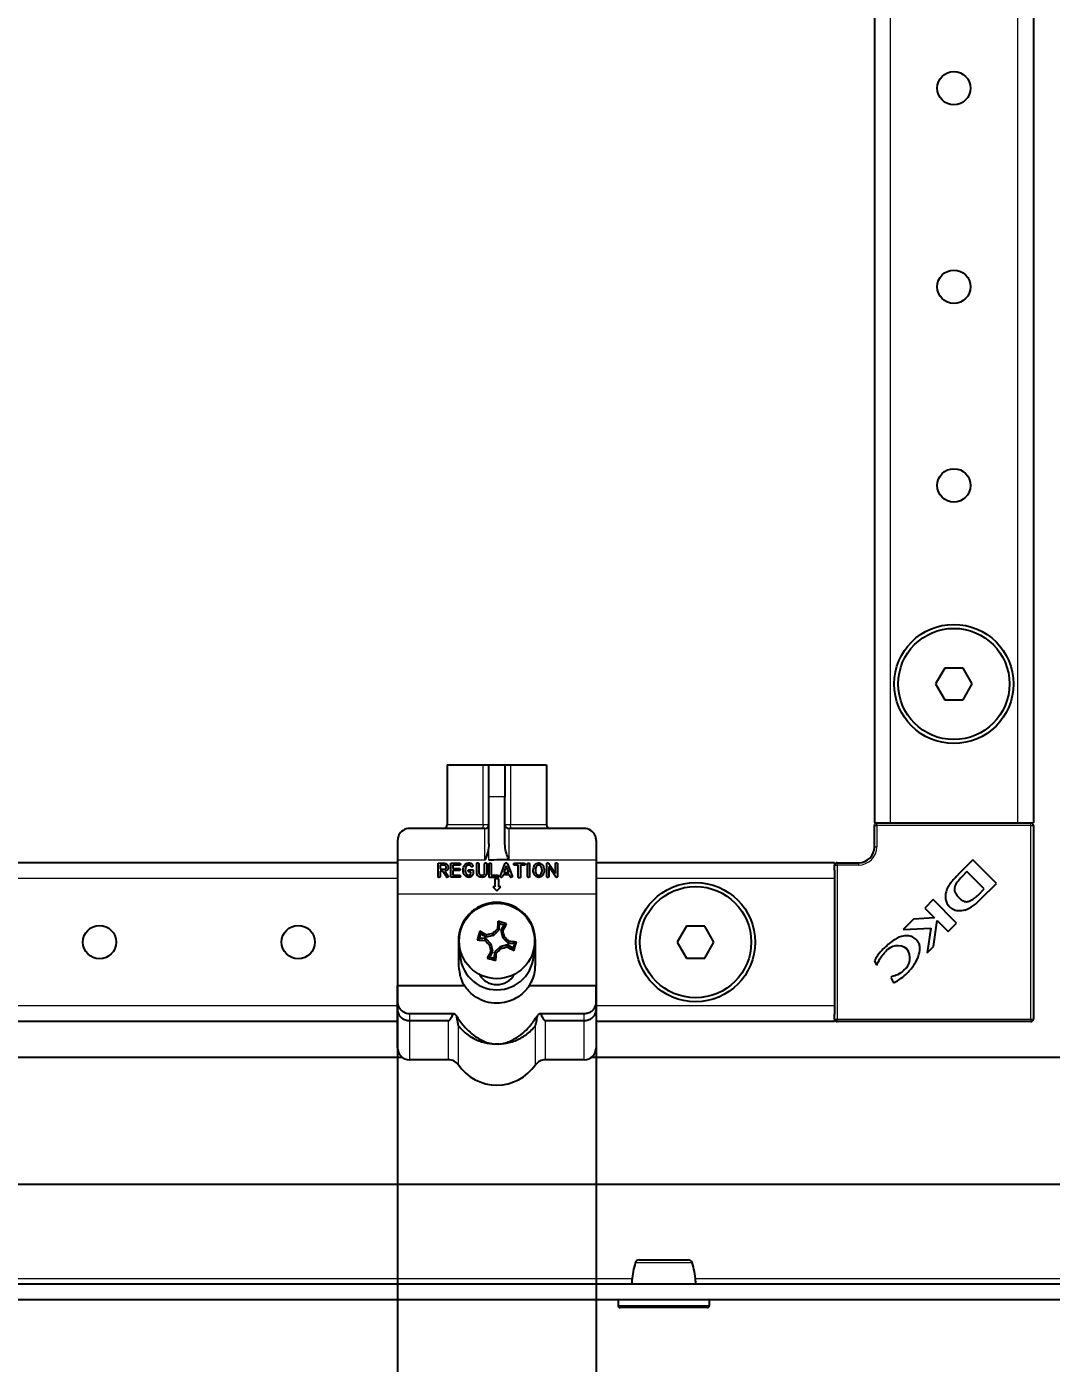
# Model space of a CAD drawing. Header units: millimetres. Extents: x -1434 to 3240, y -1538 to 1219.
# Drawn here: x -556.6 to -427.7, y -1006.7 to -838.5 of the extents above; entities that cross this region are included whole.
import ezdxf

# ---------------------------------------------------------------- set-up
doc = ezdxf.new("R2010")
doc.units = ezdxf.units.MM
doc.layers.add('FORMAT', color=7, linetype='Continuous')
doc.styles.add('SLDTEXTSTYLE0', font='TXT', dxfattribs={"width": 0.75})
doc.dimstyles.new('SLDDIMSTYLE0', dxfattribs={"dimtxt": 20, "dimasz": 10, "dimexe": 0, "dimexo": 0.0625, "dimgap": 5, "dimtad": 2, "dimdec": 1, "dimrnd": 1e-09, "dimzin": 12, "dimdsep": 46, "dimtxsty": 'SLDTEXTSTYLE0', "dimsah": 1, "dimcen": 0.09, "dimadec": 0, "dimazin": 3, "dimtfac": 1, "dimtofl": 0, "dimtmove": 0, "dimatfit": 3, "dimfxl": 0, "dimfrac": 2, "dimtolj": 1, "dimtzin": 12, "dimarcsym": 0})

# ---------------------------------------------------------------- blocks, each defined once
blk = doc.blocks.new('_D_8')
at = {"layer": 'FORMAT'}
for p, q in [((-484.94, -959.18), (-484.94, -1329.21)), ((-374.44, -998.73), (-374.44, -1329.21)), ((-374.44, -1328.21), (-484.94, -1328.21))]:
    blk.add_line(p, q, dxfattribs=at)
for points in [[(-484.94, -1328.21), (-474.94, -1329.75), (-474.94, -1326.67)], [(-374.44, -1328.21), (-384.44, -1326.67), (-384.44, -1329.75)]]:
    blk.add_solid(points, dxfattribs=at)
at = {"layer": 'FORMAT', "insert": (-462.94, -1302.43), "char_height": 20, "attachment_point": 1, "style": 'SLDTEXTSTYLE0'}
blk.add_mtext('110,5', dxfattribs=at)
blk = doc.blocks.new('_D_9')
at = {"layer": 'FORMAT'}
for p, q in [((-509.94, -959.18), (-509.94, -1329.21)), ((-484.94, -959.18), (-484.94, -1329.21)), ((-509.94, -1328.21), (-552.84, -1328.21)), ((-509.94, -1328.21), (-484.94, -1328.21))]:
    blk.add_line(p, q, dxfattribs=at)
for points in [[(-509.94, -1328.21), (-499.94, -1329.75), (-499.94, -1326.67)], [(-484.94, -1328.21), (-494.94, -1326.67), (-494.94, -1329.75)]]:
    blk.add_solid(points, dxfattribs=at)
at = {"layer": 'FORMAT', "insert": (-552.84, -1302.43), "char_height": 20, "attachment_point": 1, "style": 'SLDTEXTSTYLE0'}
blk.add_mtext('25', dxfattribs=at)

msp = doc.modelspace()

# ---------------------------------------------------------------- linework, layer by layer
at = {"color": 7, "linetype": 'Continuous', "lineweight": 25}
for p, q in [((-449.94, 496.28), (-449.94, -938.72)), ((-429.94, 496.28), (-429.94, -938.72)), ((-441.09, -919.22), (-442.25, -921.22)), ((-438.78, -919.22), (-441.09, -919.22)), ((-437.63, -921.22), (-438.78, -919.22)), ((-442.25, -921.22), (-441.09, -923.22)), ((-438.78, -923.22), (-437.63, -921.22)), ((-441.09, -923.22), (-438.78, -923.22)), ((-503.69, -931.42), (-503.69, -938.92)), ((-503.69, -931.42), (-499.17, -931.42)), ((-499.17, -931.42), (-498.44, -931.42)), ((-498.44, -931.42), (-496.44, -931.42)), ((-498.44, -935.42), (-498.44, -931.42)), ((-496.44, -931.42), (-496.44, -935.42)), ((-496.44, -931.42), (-495.72, -931.42)), ((-495.72, -931.42), (-491.19, -931.42)), ((-491.19, -931.42), (-491.19, -938.92)), ((-498.44, -941.36), (-498.44, -935.42)), ((-496.44, -941.35), (-496.44, -935.42)), ((-449.94, -938.72), (-449.64, -938.72)), ((-449.64, -938.72), (-448.99, -938.72)), ((-448.99, -938.72), (-447.94, -938.72)), ((-447.94, -938.72), (-431.94, -938.72)), ((-431.94, -938.72), (-430.89, -938.72)), ((-430.89, -938.72), (-430.24, -938.72)), ((-430.24, -938.72), (-429.94, -938.72)), ((-498.94, -939.42), (-508.44, -939.42)), ((-486.44, -939.42), (-495.94, -939.42)), ((-449.94, -941.72), (-449.94, -939.02)), ((-429.94, -939.02), (-429.94, -963.42)), ((-509.94, -940.92), (-509.94, -943.42)), ((-484.94, -940.92), (-484.94, -943.42)), ((-509.94, -943.72), (-989.94, -943.72)), ((-509.94, -943.42), (-509.94, -947.67)), ((-504.85, -945.43), (-504.85, -943.77)), ((-504.85, -943.77), (-504.09, -943.77)), ((-503.24, -945.54), (-503.24, -943.77)), ((-503.24, -943.77), (-502.18, -943.77)), ((-497, -945.39), (-496.43, -943.86)), ((-495.17, -943.77), (-494.05, -943.77)), ((-490.89, -943.83), (-490.08, -945.06)), ((-484.94, -943.42), (-484.94, -947.67)), ((-454.94, -943.72), (-484.94, -943.72)), ((-454.94, -943.72), (-454.94, -944.02)), ((-454.64, -943.72), (-451.94, -943.72)), ((-437.55, -943.36), (-439.44, -945.25)), ((-434.59, -946.32), (-437.55, -943.36)), ((-504.09, -944.03), (-504.59, -944.03)), ((-504.59, -944.03), (-504.59, -944.54)), ((-504.59, -944.54), (-504, -944.54)), ((-504.3, -944.8), (-504.59, -944.8)), ((-504.59, -944.8), (-504.59, -945.43)), ((-503.8, -945.51), (-504.3, -944.8)), ((-503.99, -944.8), (-503.59, -945.37)), ((-502.18, -945.54), (-503.24, -945.54)), ((-502.18, -944.03), (-502.98, -944.03)), ((-502.98, -944.03), (-502.98, -944.44)), ((-502.98, -944.44), (-502.23, -944.44)), ((-502.23, -944.7), (-502.98, -944.7)), ((-502.98, -944.7), (-502.98, -945.28)), ((-502.98, -945.28), (-502.18, -945.28)), ((-500.91, -944.61), (-500.41, -944.61)), ((-500.71, -944.87), (-500.91, -944.87)), ((-500.41, -944.61), (-500.41, -944.91)), ((-499.98, -944.96), (-499.98, -943.88)), ((-499.72, -943.88), (-499.72, -944.96)), ((-498.98, -944.94), (-498.98, -943.88)), ((-498.71, -943.88), (-498.71, -944.94)), ((-498.42, -945.57), (-498.42, -943.9)), ((-498.16, -943.9), (-498.16, -945.3)), ((-498.16, -945.3), (-497.36, -945.3)), ((-496.66, -945.23), (-496.76, -945.48)), ((-495.85, -945.23), (-496.66, -945.23)), ((-496.27, -944.1), (-496.57, -944.97)), ((-496.57, -944.97), (-495.94, -944.97)), ((-495.94, -944.97), (-496.27, -944.1)), ((-496.11, -943.88), (-495.51, -945.39)), ((-495.76, -945.47), (-495.85, -945.23)), ((-494.76, -944.03), (-495.17, -944.03)), ((-494.76, -945.5), (-494.76, -944.03)), ((-494.05, -944.03), (-494.45, -944.03)), ((-494.45, -944.03), (-494.45, -945.5)), ((-493.58, -945.43), (-493.58, -943.9)), ((-493.32, -943.9), (-493.32, -945.43)), ((-491.16, -945.43), (-491.16, -943.87)), ((-490.06, -945.46), (-490.9, -944.19)), ((-490.9, -944.19), (-490.9, -945.43)), ((-490.08, -945.06), (-490.08, -943.88)), ((-489.82, -943.88), (-489.82, -945.43)), ((-454.94, -944.66), (-454.94, -944.02)), ((-454.94, -944.66), (-454.94, -945.72)), ((-439.44, -945.25), (-439.45, -945.27)), ((-438.29, -944.84), (-438.95, -945.52)), ((-436.11, -947.03), (-438.29, -944.84)), ((-497.36, -945.57), (-498.42, -945.57)), ((-497.94, -946.77), (-497.44, -947.27)), ((-497.69, -946.77), (-497.94, -946.77)), ((-497.19, -945.77), (-497.69, -945.77)), ((-497.69, -945.77), (-497.69, -946.77)), ((-497.44, -947.27), (-496.94, -946.77)), ((-497.19, -946.77), (-497.19, -945.77)), ((-496.94, -946.77), (-497.19, -946.77)), ((-454.94, -945.72), (-454.94, -961.72)), ((-436.83, -947.77), (-436.11, -947.03)), ((-436.58, -948.31), (-434.59, -946.32)), ((-509.94, -947.67), (-509.94, -959.17)), ((-484.94, -947.67), (-484.94, -959.17)), ((-442.55, -948.37), (-443.61, -949.43)), ((-439.59, -951.33), (-442.55, -948.37)), ((-443.61, -949.43), (-442.36, -950.67)), ((-497.84, -952.83), (-497.14, -952.16)), ((-497.14, -952.16), (-497.37, -952.06)), ((-497.11, -951.36), (-497.3, -951.1)), ((-497.14, -952.16), (-497.11, -951.36)), ((-497.11, -951.36), (-496.53, -951.53)), ((-496.53, -951.53), (-496.93, -952.22)), ((-496.93, -952.22), (-496.7, -953.16)), ((-496.93, -952.22), (-496.69, -952.26)), ((-496.53, -951.53), (-496.23, -951.41)), ((-473.59, -951.72), (-474.75, -953.72)), ((-471.28, -951.72), (-473.59, -951.72)), ((-470.13, -953.72), (-471.28, -951.72)), ((-445.02, -950.84), (-446.31, -952.13)), ((-446.31, -952.13), (-442.84, -951.95)), ((-442.36, -950.67), (-445.02, -950.84)), ((-442.84, -951.95), (-443.31, -955.05)), ((-442.51, -954.25), (-442.03, -950.98)), ((-442.03, -950.98), (-440.64, -952.37)), ((-440.64, -952.37), (-439.59, -951.33)), ((-502.29, -953.57), (-502.29, -956.57)), ((-499.64, -953.24), (-499.91, -953.43)), ((-499.64, -953.24), (-499.47, -952.66)), ((-498.85, -953.27), (-499.64, -953.24)), ((-499.47, -952.66), (-499.59, -952.36)), ((-499.47, -952.66), (-498.79, -953.06)), ((-498.85, -953.27), (-498.95, -953.49)), ((-498.18, -953.97), (-498.85, -953.27)), ((-498.79, -953.06), (-498.75, -952.82)), ((-498.79, -953.06), (-497.84, -952.83)), ((-497.84, -952.83), (-497.96, -952.62)), ((-496.7, -953.16), (-496.49, -953.05)), ((-496.7, -953.16), (-496.03, -953.86)), ((-496.03, -953.86), (-495.93, -953.64)), ((-496.03, -953.86), (-495.23, -953.9)), ((-495.23, -953.9), (-495.4, -954.48)), ((-495.23, -953.9), (-494.97, -953.7)), ((-492.59, -956.57), (-492.59, -953.57)), ((-474.75, -953.72), (-473.59, -955.72)), ((-471.28, -955.72), (-470.13, -953.72)), ((-502.09, -955.07), (-502.29, -955.07)), ((-498.35, -955.6), (-498.65, -955.72)), ((-498.18, -953.97), (-498.39, -954.09)), ((-498.35, -955.6), (-497.95, -954.91)), ((-497.77, -955.77), (-498.35, -955.6)), ((-497.95, -954.91), (-498.19, -954.88)), ((-497.95, -954.91), (-498.18, -953.97)), ((-497.74, -954.97), (-497.77, -955.77)), ((-497.04, -954.3), (-497.74, -954.97)), ((-497.74, -954.97), (-497.51, -955.07)), ((-496.09, -954.07), (-497.04, -954.3)), ((-497.04, -954.3), (-496.92, -954.52)), ((-496.09, -954.07), (-496.13, -954.32)), ((-495.4, -954.48), (-496.09, -954.07)), ((-495.4, -954.48), (-495.28, -954.78)), ((-492.59, -955.07), (-492.79, -955.07)), ((-443.31, -955.05), (-442.51, -954.25)), ((-497.77, -955.77), (-497.58, -956.04)), ((-473.59, -955.72), (-471.28, -955.72)), ((-449.94, -956.09), (-449.69, -956.6)), ((-449.69, -956.6), (-449.58, -956.49)), ((-447.74, -958.04), (-447.88, -958.17)), ((-447.88, -958.17), (-447.54, -958.86)), ((-509.94, -961.31), (-509.94, -959.17)), ((-509.94, -959.17), (-501.53, -959.17)), ((-493.35, -959.17), (-484.94, -959.17)), ((-484.94, -961.31), (-484.94, -959.17)), ((-509.94, -962.22), (-509.94, -961.31)), ((-509.94, -967.02), (-509.94, -962.22)), ((-484.94, -961.31), (-484.94, -962.22)), ((-484.94, -962.22), (-484.94, -967.02)), ((-454.94, -961.72), (-454.94, -962.77)), ((-509.94, -963.72), (-989.94, -963.72)), ((-508.44, -962.7), (-502.92, -962.7)), ((-508.44, -963.6), (-503.53, -963.6)), ((-491.96, -962.7), (-486.44, -962.7)), ((-491.35, -963.6), (-486.44, -963.6)), ((-454.94, -963.72), (-484.94, -963.72)), ((-454.94, -963.42), (-454.94, -962.77)), ((-454.94, -963.42), (-454.94, -963.72)), ((-430.24, -963.72), (-454.64, -963.72)), ((-1015.44, -968.22), (-509.34, -968.22)), ((-503.53, -968.52), (-508.44, -968.52)), ((-486.44, -968.52), (-491.35, -968.52)), ((-485.54, -968.22), (-390.56, -968.22)), ((-382.44, -984.22), (-1015.44, -984.22)), ((-1067.14, -996.72), (-376.74, -996.72)), ((-1067.14, -998.72), (-376.74, -998.72)), ((-482.19, -998.72), (-482.19, -999.47)), ((-470.69, -999.47), (-470.69, -998.72)), ((-470.94, -999.72), (-481.94, -999.72))]:
    msp.add_line(p, q, dxfattribs=at)
at = {"color": 8, "linetype": 'Continuous', "lineweight": 18}
for p, q in [((-447.94, 496.28), (-447.94, -938.72)), ((-431.94, 496.28), (-431.94, -938.72)), ((-499.17, -938.92), (-499.17, -931.42)), ((-495.72, -931.42), (-495.72, -938.92)), ((-496.44, -935.42), (-498.44, -935.42)), ((-449.64, -939.02), (-449.64, -938.72)), ((-430.24, -939.02), (-430.24, -938.72)), ((-503.69, -938.92), (-499.17, -938.92)), ((-499.17, -938.92), (-498.44, -938.92)), ((-498.94, -943.42), (-498.94, -939.42)), ((-496.44, -938.92), (-495.72, -938.92)), ((-495.94, -939.42), (-495.94, -943.35)), ((-495.72, -938.92), (-491.19, -938.92)), ((-449.94, -939.02), (-449.64, -939.02)), ((-449.64, -939.02), (-449.64, -941.72)), ((-430.24, -939.02), (-449.64, -939.02)), ((-430.24, -963.42), (-430.24, -939.02)), ((-430.24, -939.02), (-429.94, -939.02)), ((-498.44, -943.42), (-498.44, -941.36)), ((-449.94, -941.72), (-449.64, -941.72)), ((-498.94, -943.42), (-509.94, -943.42)), ((-484.94, -943.42), (-498.44, -943.42)), ((-454.64, -944.02), (-454.64, -943.72)), ((-451.94, -943.72), (-451.94, -944.02)), ((-454.94, -944.02), (-454.64, -944.02)), ((-451.94, -944.02), (-454.64, -944.02)), ((-454.64, -944.02), (-454.64, -963.42)), ((-509.94, -945.72), (-989.94, -945.72)), ((-454.94, -945.72), (-484.94, -945.72)), ((-484.94, -947.67), (-509.94, -947.67)), ((-509.94, -961.72), (-989.94, -961.72)), ((-454.94, -961.72), (-484.94, -961.72)), ((-508.44, -962.7), (-508.44, -963.6)), ((-508.44, -963.6), (-508.44, -968.52)), ((-503.53, -968.52), (-503.53, -963.6)), ((-491.35, -963.6), (-491.35, -968.52)), ((-486.44, -963.6), (-486.44, -962.7)), ((-486.44, -968.52), (-486.44, -963.6)), ((-454.94, -963.42), (-454.64, -963.42)), ((-454.64, -963.42), (-430.24, -963.42)), ((-454.64, -963.72), (-454.64, -963.42)), ((-430.24, -963.42), (-430.24, -963.72)), ((-430.24, -963.42), (-429.94, -963.42)), ((-502.3, -964.2), (-502.3, -969.17)), ((-492.59, -969.17), (-492.59, -964.2)), ((-480.41, -996.12), (-963.47, -996.12)), ((-377.04, -996.12), (-472.47, -996.12)), ((-482.19, -999.47), (-470.69, -999.47))]:
    msp.add_line(p, q, dxfattribs=at)
at = {"color": 8, "linetype": 'Continuous', "lineweight": 18, "flags": 128}
for points in [[(-499.17, -938.92), (-499.17, -939.01), (-499.18, -939.11), (-499.19, -939.2), (-499.21, -939.27), (-499.23, -939.33), (-499.25, -939.38), (-499.28, -939.41), (-499.3, -939.42)], [(-495.58, -939.42), (-495.61, -939.41), (-495.63, -939.38), (-495.66, -939.33), (-495.68, -939.27), (-495.69, -939.2), (-495.71, -939.11), (-495.71, -939.01), (-495.72, -938.92)]]:
    msp.add_lwpolyline(points, dxfattribs=at)
at = {"color": 7, "linetype": 'Continuous', "lineweight": 25}
for centre, radius in [((-439.94, -846.22), 2.1), ((-439.94, -871.22), 2.1), ((-439.94, -896.22), 2.1), ((-439.94, -921.22), 7.5), ((-439.94, -921.22), 7), ((-472.44, -953.72), 7.5), ((-472.44, -953.72), 7), ((-497.44, -953.57), 4.75), ((-547.44, -953.72), 2.1), ((-522.44, -953.72), 2.1)]:
    msp.add_circle(centre, radius, dxfattribs=at)
for centre, radius, start, end in [((-449.64, -939.02), 0.3, 90, 180), ((-430.24, -939.02), 0.3, 0, 90), ((-504.19, -938.92), 0.5, 270, 0), ((-498.94, -938.92), 0.5, 270, 0), ((-495.94, -938.92), 0.5, 180, 270), ((-490.69, -938.92), 0.5, 180, 270), ((-451.94, -941.72), 2, 270, 0), ((-454.64, -944.02), 0.3, 90, 180), ((-440.24, -945.11), 4.87, 290.3445, 318.7777), ((-441.01, -943.3), 6.12, 306.9888, 313.0744), ((-445.89, -1007.44), 75.61, 132.9111, 133.5289), ((-428.44, -956.13), 69.05, 175.8232, 176.6231), ((-517.73, -1023.13), 74.88, 73.3093, 74.166), ((-556.99, -918.63), 69.05, 330.8523, 331.6521), ((-569.87, -971.27), 75.61, 13.9464, 14.5642), ((-427.87, -973.86), 74.88, 163.3093, 164.166), ((-494.88, -884.57), 69.05, 265.8232, 266.6231), ((-532.38, -1013.12), 69.05, 60.8523, 61.6521), ((-443.57, -902.01), 75.61, 222.9111, 223.5289), ((-479.74, -1026), 75.61, 103.9464, 104.5642), ((-551.31, -1005.12), 75.61, 42.9111, 43.5289), ((-500, -1022.57), 69.05, 85.8232, 86.6231), ((-567.01, -933.27), 74.88, 343.3093, 344.166), ((-497.44, -955.07), 4.65, 180, 0), ((-437.89, -988.51), 69.05, 150.8523, 151.6521), ((-425.01, -935.86), 75.61, 193.9464, 194.5642), ((-566.44, -951.01), 69.05, 355.8232, 356.6231), ((-548.99, -899.7), 75.61, 312.9111, 313.5289), ((-515.14, -881.14), 75.61, 283.9464, 284.5642), ((-462.5, -894.01), 69.05, 240.8523, 241.6521), ((-447.01, -956.12), 1.94, 53.3097, 142.3464), ((-447.45, -955.72), 1.97, 308.454, 35.887), ((-477.15, -884), 74.88, 253.3093, 254.166), ((-497.44, -956.57), 2.5, 209.1291, 330.7764), ((-454.64, -963.42), 0.3, 180, 270), ((-430.24, -963.42), 0.3, 270, 0), ((-508.44, -967.02), 1.5, 180, 270), ((-486.44, -967.02), 1.5, 270, 0), ((-503.53, -970.02), 1.5, 34.5604, 90), ((-491.35, -970.02), 1.5, 90, 145.4396), ((-497.44, -965.82), 5.89, 214.5604, 325.4396), ((-479.55, -994.22), 0.5, 89.9982, 165.4001), ((-473.33, -994.22), 0.5, 15.316, 90.0228), ((-481.94, -999.47), 0.25, 180, 270), ((-470.94, -999.47), 0.25, 270, 0)]:
    msp.add_arc(centre, radius, start, end, dxfattribs=at)
at = {"color": 8, "linetype": 'Continuous', "lineweight": 18}
msp.add_arc((-451.94, -941.72), 2.3, 270, 0, dxfattribs=at)
at = {"color": 7, "linetype": 'Continuous', "lineweight": 25}
msp.add_ellipse((14930.74, -943.42), major_axis=(15429.18, 0), ratio=0.000259, start_param=3.123591, end_param=3.141593, dxfattribs=at)
for points, knots in [([(-508.44, -939.42), (-508.44, -939.42), (-508.51, -939.42), (-508.86, -939.44), (-509.39, -939.68), (-509.86, -940.26), (-509.92, -940.73), (-509.94, -940.92)], [0, 0, 0, 0, 0.003231, 0.101221, 0.514725, 0.80586, 1, 1, 1, 1]), ([(-484.94, -940.92), (-484.97, -940.73), (-485.02, -940.26), (-485.49, -939.68), (-486.02, -939.44), (-486.37, -939.42), (-486.44, -939.42), (-486.44, -939.42)], [0, 0, 0, 0, 0.19414, 0.485275, 0.898779, 0.996769, 1, 1, 1, 1]), ([(-498.44, -941.36), (-498.48, -941.69), (-498.56, -942.4), (-498.82, -943.06), (-498.94, -943.41), (-498.94, -943.42)], [0, 0, 0, 0, 0.475461, 0.994056, 1, 1, 1, 1]), ([(-495.94, -943.35), (-495.94, -943.35), (-495.95, -943.34), (-495.95, -943.34), (-495.97, -943.32), (-496, -943.24), (-496.12, -942.91), (-496.34, -942.28), (-496.41, -941.68), (-496.44, -941.35)], [0, 0, 0, 0, 0.00167, 0.003889, 0.009531, 0.034361, 0.132751, 0.526214, 1, 1, 1, 1]), ([(-504.09, -943.77), (-504.02, -943.78), (-503.88, -943.79), (-503.77, -943.87), (-503.72, -943.91)], [0, 0, 0, 0, 0.559747, 1, 1, 1, 1]), ([(-502.18, -943.77), (-502.16, -943.77), (-502.12, -943.77), (-502.06, -943.8), (-502.03, -943.85), (-502.03, -943.88), (-502.03, -943.9)], [0, 0, 0, 0, 0.280872, 0.559701, 0.779382, 1, 1, 1, 1]), ([(-501.49, -944), (-501.41, -943.92), (-501.28, -943.77), (-501.08, -943.75), (-501, -943.75)], [0, 0, 0, 0, 0.559217, 1, 1, 1, 1]), ([(-501, -943.75), (-500.93, -943.75), (-500.8, -943.75), (-500.7, -943.81), (-500.65, -943.84)], [0, 0, 0, 0, 0.5605138, 1, 1, 1, 1]), ([(-500.65, -943.84), (-500.61, -943.87), (-500.55, -943.92), (-500.5, -943.99), (-500.48, -944.02)], [0, 0, 0, 0, 0.559542, 1, 1, 1, 1]), ([(-499.98, -943.88), (-499.98, -943.86), (-499.98, -943.82), (-499.95, -943.77), (-499.91, -943.75), (-499.88, -943.75), (-499.86, -943.75)], [0, 0, 0, 0, 0.280849, 0.55949, 0.779158, 1, 1, 1, 1]), ([(-499.86, -943.75), (-499.84, -943.75), (-499.8, -943.75), (-499.75, -943.78), (-499.72, -943.83), (-499.72, -943.86), (-499.72, -943.88)], [0, 0, 0, 0, 0.2809103, 0.559174, 0.7791663, 1, 1, 1, 1]), ([(-498.98, -943.88), (-498.98, -943.86), (-498.97, -943.82), (-498.95, -943.77), (-498.9, -943.75), (-498.87, -943.75), (-498.85, -943.75)], [0, 0, 0, 0, 0.2809, 0.559498, 0.779148, 1, 1, 1, 1]), ([(-498.85, -943.75), (-498.83, -943.75), (-498.79, -943.75), (-498.74, -943.78), (-498.71, -943.83), (-498.71, -943.86), (-498.71, -943.88)], [0, 0, 0, 0, 0.280888, 0.559023, 0.779155, 1, 1, 1, 1]), ([(-498.42, -943.9), (-498.42, -943.88), (-498.42, -943.85), (-498.39, -943.8), (-498.35, -943.77), (-498.32, -943.77), (-498.3, -943.77)], [0, 0, 0, 0, 0.2809124, 0.5594047, 0.7791083, 1, 1, 1, 1]), ([(-498.3, -943.77), (-498.28, -943.77), (-498.24, -943.77), (-498.19, -943.8), (-498.16, -943.85), (-498.16, -943.89), (-498.16, -943.9)], [0, 0, 0, 0, 0.280813, 0.559099, 0.77917, 1, 1, 1, 1]), ([(-496.43, -943.86), (-496.42, -943.84), (-496.41, -943.8), (-496.36, -943.75), (-496.31, -943.75), (-496.28, -943.75)], [0, 0, 0, 0, 0.281465, 0.561772, 1, 1, 1, 1]), ([(-496.28, -943.75), (-496.26, -943.75), (-496.21, -943.75), (-496.14, -943.79), (-496.12, -943.84), (-496.11, -943.88)], [0, 0, 0, 0, 0.281226, 0.561522, 1, 1, 1, 1]), ([(-495.31, -943.9), (-495.31, -943.88), (-495.3, -943.84), (-495.27, -943.79), (-495.22, -943.77), (-495.19, -943.77), (-495.17, -943.77)], [0, 0, 0, 0, 0.2807125, 0.5587014, 0.7790455, 1, 1, 1, 1]), ([(-494.05, -943.77), (-494.03, -943.77), (-493.99, -943.77), (-493.93, -943.8), (-493.9, -943.85), (-493.9, -943.88), (-493.89, -943.9)], [0, 0, 0, 0, 0.280951, 0.559967, 0.779431, 1, 1, 1, 1]), ([(-493.58, -943.9), (-493.58, -943.88), (-493.58, -943.84), (-493.55, -943.79), (-493.51, -943.77), (-493.48, -943.77), (-493.46, -943.77)], [0, 0, 0, 0, 0.280828, 0.559417, 0.779393, 1, 1, 1, 1]), ([(-493.46, -943.77), (-493.44, -943.77), (-493.4, -943.77), (-493.35, -943.8), (-493.32, -943.85), (-493.32, -943.88), (-493.32, -943.9)], [0, 0, 0, 0, 0.280765, 0.559178, 0.779175, 1, 1, 1, 1]), ([(-492.69, -944.04), (-492.62, -943.95), (-492.5, -943.79), (-492.3, -943.76), (-492.21, -943.75)], [0, 0, 0, 0, 0.560137, 1, 1, 1, 1]), ([(-492.21, -943.75), (-492.16, -943.75), (-492.04, -943.76), (-491.84, -943.85), (-491.74, -943.97), (-491.68, -944.04)], [0, 0, 0, 0, 0.280496, 0.560765, 1, 1, 1, 1]), ([(-491.16, -943.87), (-491.16, -943.85), (-491.16, -943.82), (-491.13, -943.77), (-491.09, -943.75), (-491.06, -943.75), (-491.04, -943.75)], [0, 0, 0, 0, 0.280941, 0.559114, 0.779089, 1, 1, 1, 1]), ([(-491.04, -943.75), (-491.03, -943.75), (-490.99, -943.75), (-490.94, -943.77), (-490.91, -943.81), (-490.89, -943.83)], [0, 0, 0, 0, 0.2806376, 0.5608768, 1, 1, 1, 1]), ([(-490.08, -943.88), (-490.08, -943.86), (-490.08, -943.82), (-490.05, -943.77), (-490.01, -943.75), (-489.98, -943.75), (-489.96, -943.75)], [0, 0, 0, 0, 0.280888, 0.559482, 0.77927, 1, 1, 1, 1]), ([(-489.96, -943.75), (-489.94, -943.75), (-489.9, -943.75), (-489.85, -943.78), (-489.82, -943.83), (-489.82, -943.86), (-489.82, -943.88)], [0, 0, 0, 0, 0.280836, 0.55925, 0.779182, 1, 1, 1, 1]), ([(-504.73, -945.57), (-504.75, -945.57), (-504.79, -945.56), (-504.83, -945.53), (-504.85, -945.48), (-504.85, -945.45), (-504.85, -945.43)], [0, 0, 0, 0, 0.280437, 0.558281, 0.778899, 1, 1, 1, 1]), ([(-504.59, -945.43), (-504.59, -945.45), (-504.59, -945.5), (-504.63, -945.55), (-504.68, -945.56), (-504.71, -945.57), (-504.73, -945.57)], [0, 0, 0, 0, 0.280498, 0.558325, 0.778868, 1, 1, 1, 1]), ([(-503.9, -944.1), (-503.93, -944.08), (-503.99, -944.04), (-504.06, -944.03), (-504.09, -944.03)], [0, 0, 0, 0, 0.559136, 1, 1, 1, 1]), ([(-504, -944.54), (-503.97, -944.53), (-503.94, -944.53), (-503.91, -944.5), (-503.89, -944.49)], [0, 0, 0, 0, 0.558174, 1, 1, 1, 1]), ([(-503.75, -944.71), (-503.79, -944.74), (-503.87, -944.78), (-503.95, -944.8), (-503.99, -944.8)], [0, 0, 0, 0, 0.56031, 1, 1, 1, 1]), ([(-503.82, -944.29), (-503.82, -944.25), (-503.83, -944.18), (-503.88, -944.12), (-503.9, -944.1)], [0, 0, 0, 0, 0.559692, 1, 1, 1, 1]), ([(-503.89, -944.49), (-503.88, -944.48), (-503.85, -944.45), (-503.82, -944.38), (-503.82, -944.33), (-503.82, -944.29)], [0, 0, 0, 0, 0.2799174, 0.5600596, 1, 1, 1, 1]), ([(-503.71, -945.57), (-503.72, -945.57), (-503.74, -945.57), (-503.77, -945.55), (-503.79, -945.52), (-503.8, -945.51)], [0, 0, 0, 0, 0.28022, 0.561305, 1, 1, 1, 1]), ([(-503.55, -944.29), (-503.56, -944.39), (-503.58, -944.55), (-503.7, -944.66), (-503.75, -944.71)], [0, 0, 0, 0, 0.559457, 1, 1, 1, 1]), ([(-503.72, -943.91), (-503.67, -943.97), (-503.57, -944.08), (-503.56, -944.23), (-503.55, -944.29)], [0, 0, 0, 0, 0.558947, 1, 1, 1, 1]), ([(-503.55, -945.44), (-503.56, -945.46), (-503.57, -945.5), (-503.61, -945.54), (-503.66, -945.56), (-503.69, -945.57), (-503.71, -945.57)], [0, 0, 0, 0, 0.278138, 0.558544, 0.779161, 1, 1, 1, 1]), ([(-503.59, -945.37), (-503.58, -945.38), (-503.56, -945.4), (-503.56, -945.43), (-503.55, -945.44)], [0, 0, 0, 0, 0.561079, 1, 1, 1, 1]), ([(-502.23, -944.44), (-502.21, -944.44), (-502.17, -944.44), (-502.11, -944.47), (-502.08, -944.52), (-502.08, -944.56), (-502.08, -944.57)], [0, 0, 0, 0, 0.280945, 0.559897, 0.779525, 1, 1, 1, 1]), ([(-502.08, -944.57), (-502.08, -944.59), (-502.08, -944.64), (-502.14, -944.7), (-502.2, -944.7), (-502.23, -944.7)], [0, 0, 0, 0, 0.2810994, 0.5597683, 1, 1, 1, 1]), ([(-502.03, -943.9), (-502.03, -943.92), (-502.03, -943.97), (-502.09, -944.03), (-502.15, -944.03), (-502.18, -944.03)], [0, 0, 0, 0, 0.281053, 0.559663, 1, 1, 1, 1]), ([(-502.18, -945.28), (-502.16, -945.28), (-502.12, -945.28), (-502.06, -945.31), (-502.03, -945.36), (-502.03, -945.39), (-502.03, -945.41)], [0, 0, 0, 0, 0.280912, 0.559714, 0.779499, 1, 1, 1, 1]), ([(-502.03, -945.41), (-502.03, -945.43), (-502.03, -945.48), (-502.09, -945.54), (-502.14, -945.54), (-502.18, -945.54)], [0, 0, 0, 0, 0.2812138, 0.5599009, 1, 1, 1, 1]), ([(-501.68, -944.67), (-501.68, -944.53), (-501.67, -944.29), (-501.54, -944.09), (-501.49, -944)], [0, 0, 0, 0, 0.56034, 1, 1, 1, 1]), ([(-501.49, -945.28), (-501.56, -945.17), (-501.67, -944.98), (-501.68, -944.77), (-501.68, -944.67)], [0, 0, 0, 0, 0.559347, 1, 1, 1, 1]), ([(-500.97, -945.57), (-501.03, -945.56), (-501.14, -945.55), (-501.34, -945.46), (-501.43, -945.35), (-501.49, -945.28)], [0, 0, 0, 0, 0.280314, 0.560507, 1, 1, 1, 1]), ([(-501.01, -944.01), (-501.04, -944.01), (-501.11, -944.02), (-501.24, -944.09), (-501.4, -944.3), (-501.41, -944.52), (-501.42, -944.67)], [0, 0, 0, 0, 0.125332, 0.250695, 0.500738, 1, 1, 1, 1]), ([(-501.42, -944.67), (-501.42, -944.76), (-501.41, -944.91), (-501.33, -945.04), (-501.3, -945.1)], [0, 0, 0, 0, 0.55998, 1, 1, 1, 1]), ([(-501.3, -945.1), (-501.25, -945.16), (-501.17, -945.27), (-501.04, -945.29), (-500.98, -945.3)], [0, 0, 0, 0, 0.560858, 1, 1, 1, 1]), ([(-501.04, -944.74), (-501.04, -944.72), (-501.03, -944.68), (-501, -944.63), (-500.95, -944.61), (-500.92, -944.61), (-500.91, -944.61)], [0, 0, 0, 0, 0.280637, 0.55889, 0.779144, 1, 1, 1, 1]), ([(-500.91, -944.87), (-500.93, -944.87), (-500.97, -944.87), (-501.02, -944.83), (-501.04, -944.79), (-501.04, -944.76), (-501.04, -944.74)], [0, 0, 0, 0, 0.280664, 0.558735, 0.779002, 1, 1, 1, 1]), ([(-500.82, -944.06), (-500.85, -944.04), (-500.91, -944.01), (-500.98, -944.01), (-501.01, -944.01)], [0, 0, 0, 0, 0.558634, 1, 1, 1, 1]), ([(-500.98, -945.3), (-500.95, -945.3), (-500.89, -945.3), (-500.79, -945.25), (-500.76, -945.18), (-500.74, -945.14)], [0, 0, 0, 0, 0.281265, 0.561609, 1, 1, 1, 1]), ([(-500.62, -945.44), (-500.68, -945.48), (-500.78, -945.56), (-500.91, -945.56), (-500.97, -945.57)], [0, 0, 0, 0, 0.5589984, 1, 1, 1, 1]), ([(-500.71, -944.17), (-500.73, -944.15), (-500.76, -944.1), (-500.8, -944.07), (-500.82, -944.06)], [0, 0, 0, 0, 0.560467, 1, 1, 1, 1]), ([(-500.74, -945.14), (-500.73, -945.09), (-500.71, -945), (-500.71, -944.91), (-500.71, -944.87)], [0, 0, 0, 0, 0.559597, 1, 1, 1, 1]), ([(-500.6, -944.23), (-500.63, -944.23), (-500.67, -944.22), (-500.7, -944.19), (-500.71, -944.17)], [0, 0, 0, 0, 0.558039, 1, 1, 1, 1]), ([(-500.41, -944.91), (-500.42, -945.02), (-500.43, -945.22), (-500.56, -945.37), (-500.62, -945.44)], [0, 0, 0, 0, 0.5604926, 1, 1, 1, 1]), ([(-500.45, -944.11), (-500.45, -944.13), (-500.46, -944.17), (-500.51, -944.21), (-500.55, -944.23), (-500.59, -944.23), (-500.6, -944.23)], [0, 0, 0, 0, 0.277709, 0.558209, 0.77892, 1, 1, 1, 1]), ([(-500.48, -944.02), (-500.47, -944.04), (-500.45, -944.06), (-500.45, -944.09), (-500.45, -944.11)], [0, 0, 0, 0, 0.560691, 1, 1, 1, 1]), ([(-499.77, -945.43), (-499.84, -945.36), (-499.96, -945.22), (-499.98, -945.04), (-499.98, -944.96)], [0, 0, 0, 0, 0.558332, 1, 1, 1, 1]), ([(-499.32, -945.57), (-499.42, -945.56), (-499.58, -945.56), (-499.71, -945.47), (-499.77, -945.43)], [0, 0, 0, 0, 0.55925, 1, 1, 1, 1]), ([(-499.72, -944.96), (-499.71, -945.02), (-499.71, -945.12), (-499.63, -945.19), (-499.6, -945.23)], [0, 0, 0, 0, 0.560313, 1, 1, 1, 1]), ([(-499.6, -945.23), (-499.56, -945.25), (-499.48, -945.3), (-499.39, -945.3), (-499.35, -945.3)], [0, 0, 0, 0, 0.559441, 1, 1, 1, 1]), ([(-499.35, -945.3), (-499.29, -945.3), (-499.18, -945.29), (-499.05, -945.2), (-498.98, -945.07), (-498.98, -944.98), (-498.98, -944.94)], [0, 0, 0, 0, 0.280935, 0.559487, 0.779245, 1, 1, 1, 1]), ([(-498.71, -944.94), (-498.72, -945.04), (-498.73, -945.22), (-498.89, -945.44), (-499.11, -945.54), (-499.25, -945.56), (-499.32, -945.57)], [0, 0, 0, 0, 0.280416, 0.558636, 0.778958, 1, 1, 1, 1]), ([(-497.36, -945.3), (-497.34, -945.3), (-497.3, -945.31), (-497.24, -945.33), (-497.21, -945.38), (-497.21, -945.42), (-497.21, -945.43)], [0, 0, 0, 0, 0.280855, 0.559718, 0.779518, 1, 1, 1, 1]), ([(-497.21, -945.43), (-497.21, -945.46), (-497.21, -945.5), (-497.27, -945.56), (-497.33, -945.57), (-497.36, -945.57)], [0, 0, 0, 0, 0.281266, 0.560078, 1, 1, 1, 1]), ([(-497.01, -945.44), (-497.01, -945.43), (-497.01, -945.42), (-497, -945.4), (-497, -945.39)], [0, 0, 0, 0, 0.559504, 1, 1, 1, 1]), ([(-496.89, -945.57), (-496.9, -945.57), (-496.94, -945.56), (-496.98, -945.53), (-497.01, -945.49), (-497.01, -945.46), (-497.01, -945.44)], [0, 0, 0, 0, 0.2795786, 0.5591942, 0.7795822, 1, 1, 1, 1]), ([(-496.76, -945.48), (-496.76, -945.49), (-496.77, -945.52), (-496.82, -945.56), (-496.86, -945.57), (-496.89, -945.57)], [0, 0, 0, 0, 0.28077, 0.560807, 1, 1, 1, 1]), ([(-495.65, -945.57), (-495.66, -945.57), (-495.69, -945.56), (-495.74, -945.53), (-495.75, -945.5), (-495.76, -945.47)], [0, 0, 0, 0, 0.280695, 0.560335, 1, 1, 1, 1]), ([(-495.5, -945.44), (-495.5, -945.46), (-495.51, -945.5), (-495.55, -945.54), (-495.6, -945.56), (-495.63, -945.57), (-495.65, -945.57)], [0, 0, 0, 0, 0.278517, 0.558613, 0.779333, 1, 1, 1, 1]), ([(-495.51, -945.39), (-495.51, -945.4), (-495.5, -945.42), (-495.5, -945.44), (-495.5, -945.44)], [0, 0, 0, 0, 0.560081, 1, 1, 1, 1]), ([(-495.17, -944.03), (-495.19, -944.03), (-495.24, -944.03), (-495.28, -944), (-495.31, -943.95), (-495.31, -943.92), (-495.31, -943.9)], [0, 0, 0, 0, 0.28076, 0.558821, 0.778915, 1, 1, 1, 1]), ([(-494.61, -945.64), (-494.63, -945.64), (-494.68, -945.64), (-494.73, -945.6), (-494.75, -945.55), (-494.76, -945.52), (-494.76, -945.5)], [0, 0, 0, 0, 0.2808221, 0.5590594, 0.7790938, 1, 1, 1, 1]), ([(-494.45, -945.5), (-494.45, -945.52), (-494.45, -945.57), (-494.52, -945.63), (-494.58, -945.64), (-494.61, -945.64)], [0, 0, 0, 0, 0.280801, 0.559621, 1, 1, 1, 1]), ([(-493.89, -943.9), (-493.9, -943.92), (-493.9, -943.97), (-493.96, -944.03), (-494.02, -944.03), (-494.05, -944.03)], [0, 0, 0, 0, 0.281019, 0.559679, 1, 1, 1, 1]), ([(-493.46, -945.57), (-493.48, -945.57), (-493.52, -945.56), (-493.56, -945.53), (-493.58, -945.48), (-493.58, -945.45), (-493.58, -945.43)], [0, 0, 0, 0, 0.280437, 0.558281, 0.778899, 1, 1, 1, 1]), ([(-493.32, -945.43), (-493.32, -945.45), (-493.32, -945.5), (-493.36, -945.55), (-493.41, -945.57), (-493.45, -945.57), (-493.46, -945.57)], [0, 0, 0, 0, 0.2805181, 0.5582997, 0.7787354, 1, 1, 1, 1]), ([(-492.86, -944.67), (-492.86, -944.54), (-492.84, -944.32), (-492.74, -944.12), (-492.69, -944.04)], [0, 0, 0, 0, 0.559914, 1, 1, 1, 1]), ([(-492.68, -945.28), (-492.74, -945.18), (-492.85, -944.98), (-492.86, -944.76), (-492.86, -944.67)], [0, 0, 0, 0, 0.559149, 1, 1, 1, 1]), ([(-492.19, -945.57), (-492.24, -945.56), (-492.35, -945.55), (-492.54, -945.47), (-492.63, -945.35), (-492.68, -945.28)], [0, 0, 0, 0, 0.280367, 0.560574, 1, 1, 1, 1]), ([(-492.5, -944.21), (-492.54, -944.29), (-492.59, -944.44), (-492.6, -944.6), (-492.6, -944.67)], [0, 0, 0, 0, 0.5590754, 1, 1, 1, 1]), ([(-492.6, -944.67), (-492.6, -944.75), (-492.59, -944.91), (-492.52, -945.05), (-492.49, -945.11)], [0, 0, 0, 0, 0.5602735, 1, 1, 1, 1]), ([(-492.22, -944.01), (-492.25, -944.01), (-492.32, -944.02), (-492.43, -944.09), (-492.47, -944.17), (-492.5, -944.21)], [0, 0, 0, 0, 0.279832, 0.559843, 1, 1, 1, 1]), ([(-492.49, -945.11), (-492.45, -945.17), (-492.37, -945.27), (-492.24, -945.29), (-492.19, -945.3)], [0, 0, 0, 0, 0.560567, 1, 1, 1, 1]), ([(-491.87, -944.21), (-491.92, -944.15), (-492.01, -944.04), (-492.15, -944.02), (-492.22, -944.01)], [0, 0, 0, 0, 0.559596, 1, 1, 1, 1]), ([(-492.19, -945.3), (-492.15, -945.3), (-492.08, -945.29), (-491.95, -945.23), (-491.9, -945.15), (-491.86, -945.11)], [0, 0, 0, 0, 0.280435, 0.560605, 1, 1, 1, 1]), ([(-491.67, -945.28), (-491.75, -945.37), (-491.89, -945.54), (-492.1, -945.56), (-492.19, -945.57)], [0, 0, 0, 0, 0.559137, 1, 1, 1, 1]), ([(-491.76, -944.67), (-491.76, -944.58), (-491.77, -944.42), (-491.84, -944.28), (-491.87, -944.21)], [0, 0, 0, 0, 0.560046, 1, 1, 1, 1]), ([(-491.86, -945.11), (-491.83, -945.03), (-491.77, -944.89), (-491.76, -944.73), (-491.76, -944.67)], [0, 0, 0, 0, 0.559133, 1, 1, 1, 1]), ([(-491.68, -944.04), (-491.62, -944.15), (-491.51, -944.34), (-491.5, -944.57), (-491.5, -944.67)], [0, 0, 0, 0, 0.559312, 1, 1, 1, 1]), ([(-491.5, -944.67), (-491.5, -944.79), (-491.52, -945.01), (-491.63, -945.2), (-491.67, -945.28)], [0, 0, 0, 0, 0.559865, 1, 1, 1, 1]), ([(-491.04, -945.57), (-491.06, -945.57), (-491.1, -945.56), (-491.16, -945.51), (-491.16, -945.46), (-491.16, -945.43)], [0, 0, 0, 0, 0.281503, 0.560294, 1, 1, 1, 1]), ([(-490.9, -945.43), (-490.9, -945.45), (-490.9, -945.49), (-490.94, -945.54), (-490.99, -945.57), (-491.02, -945.57), (-491.04, -945.57)], [0, 0, 0, 0, 0.280569, 0.558477, 0.77887, 1, 1, 1, 1]), ([(-489.94, -945.57), (-489.96, -945.56), (-489.99, -945.56), (-490.03, -945.52), (-490.05, -945.48), (-490.06, -945.46)], [0, 0, 0, 0, 0.278585, 0.558866, 1, 1, 1, 1]), ([(-489.82, -945.43), (-489.82, -945.45), (-489.82, -945.49), (-489.85, -945.54), (-489.89, -945.56), (-489.92, -945.57), (-489.94, -945.57)], [0, 0, 0, 0, 0.280953, 0.559391, 0.779073, 1, 1, 1, 1]), ([(-439.45, -945.27), (-439.53, -945.35), (-439.68, -945.51), (-439.83, -945.67), (-439.91, -945.76)], [0, 0, 0, 0, 0.486421, 1, 1, 1, 1]), ([(-438.95, -945.52), (-439.14, -945.72), (-439.49, -946.09), (-439.81, -946.63), (-439.88, -947.08), (-439.81, -947.42), (-439.62, -947.77), (-439.42, -947.98), (-439.32, -948.1)], [0, 0, 0, 0, 0.274676, 0.503042, 0.607381, 0.716579, 0.843412, 1, 1, 1, 1]), ([(-440.59, -946.6), (-440.7, -946.8), (-440.9, -947.19), (-441.02, -947.83), (-440.98, -948.42), (-440.78, -948.96), (-440.42, -949.39), (-439.91, -949.68), (-439.25, -949.8), (-438.79, -949.72), (-438.55, -949.67)], [0, 0, 0, 0, 0.138091, 0.265455, 0.384013, 0.496103, 0.605759, 0.71979, 0.847662, 1, 1, 1, 1]), ([(-439.91, -945.76), (-440.05, -945.91), (-440.29, -946.17), (-440.5, -946.47), (-440.59, -946.6)], [0, 0, 0, 0, 0.55183, 1, 1, 1, 1]), ([(-492.59, -953.57), (-492.63, -953.06), (-492.72, -952.05), (-493.5, -950.59), (-494.69, -949.47), (-496.15, -948.8), (-497.77, -948.64), (-499.37, -949.02), (-500.75, -949.9), (-501.73, -951.14), (-502.22, -952.44), (-502.27, -953.23), (-502.29, -953.57)], [0, 0, 0, 0, 0.108524, 0.217459, 0.318088, 0.417791, 0.519828, 0.622975, 0.725929, 0.827131, 0.926323, 1, 1, 1, 1]), ([(-439.32, -948.1), (-439.22, -948.19), (-439.05, -948.36), (-438.77, -948.54), (-438.5, -948.63), (-438.17, -948.63), (-437.77, -948.48), (-437.49, -948.29), (-437.33, -948.19)], [0, 0, 0, 0, 0.176808, 0.319231, 0.43938, 0.552395, 0.749205, 1, 1, 1, 1]), ([(-444.6, -953.46), (-444.77, -953.32), (-445.1, -953.04), (-445.8, -952.87), (-446.67, -953), (-447.75, -953.57), (-448.44, -954.21), (-448.83, -954.58)], [0, 0, 0, 0, 0.130532, 0.266031, 0.423997, 0.666819, 1, 1, 1, 1]), ([(-445.81, -957.62), (-445.48, -957.25), (-444.86, -956.56), (-444.31, -955.39), (-444.17, -954.44), (-444.33, -953.8), (-444.51, -953.57), (-444.6, -953.46)], [0, 0, 0, 0, 0.315674, 0.58952, 0.813199, 0.909026, 1, 1, 1, 1]), ([(-448.83, -954.58), (-449.08, -954.84), (-449.51, -955.31), (-449.81, -955.86), (-449.94, -956.09)], [0, 0, 0, 0, 0.577653, 1, 1, 1, 1]), ([(-449.58, -956.49), (-449.44, -956.18), (-449.17, -955.61), (-448.74, -955.15), (-448.55, -954.94)], [0, 0, 0, 0, 0.547643, 1, 1, 1, 1]), ([(-502.29, -956.57), (-502.21, -957.19), (-502.04, -958.47), (-501.57, -959.11), (-501.54, -959.16), (-501.53, -959.17)], [0, 0, 0, 0, 0.417668, 0.852903, 1, 1, 1, 1]), ([(-493.35, -959.17), (-493.3, -959.09), (-493.19, -958.92), (-492.67, -957.85), (-492.61, -956.86), (-492.59, -956.57)], [0, 0, 0, 0, 0.378823, 0.812228, 1, 1, 1, 1]), ([(-446.22, -957.26), (-446.48, -957.48), (-446.93, -957.86), (-447.5, -957.98), (-447.74, -958.04)], [0, 0, 0, 0, 0.5796082, 1, 1, 1, 1]), ([(-447.54, -958.86), (-447.2, -958.68), (-446.57, -958.34), (-446.05, -957.85), (-445.81, -957.62)], [0, 0, 0, 0, 0.5368, 1, 1, 1, 1]), ([(-493.35, -959.17), (-493.37, -959.2), (-493.41, -959.27), (-493.77, -959.77), (-494.42, -960.41), (-495.35, -960.99), (-496.5, -961.38), (-497.83, -961.47), (-499.17, -961.17), (-500.3, -960.54), (-501.03, -959.86), (-501.41, -959.36), (-501.53, -959.18), (-501.53, -959.17), (-501.53, -959.17)], [0, 0, 0, 0, 0.088505, 0.177138, 0.262858, 0.344694, 0.430485, 0.525193, 0.625645, 0.723911, 0.812494, 0.894483, 0.978997, 1, 1, 1, 1]), ([(-509.94, -961.31), (-509.93, -961.45), (-509.9, -961.74), (-509.66, -962.14), (-509.3, -962.47), (-508.87, -962.67), (-508.57, -962.69), (-508.44, -962.7)], [0, 0, 0, 0, 0.205683, 0.411346, 0.618649, 0.832339, 1, 1, 1, 1]), ([(-509.94, -962.22), (-509.94, -962.24), (-509.94, -962.34), (-509.91, -962.59), (-509.74, -962.97), (-509.4, -963.32), (-508.95, -963.55), (-508.61, -963.58), (-508.44, -963.6)], [0, 0, 0, 0, 0.017854, 0.141405, 0.356083, 0.570731, 0.785365, 1, 1, 1, 1]), ([(-486.44, -962.7), (-486.27, -962.69), (-485.94, -962.66), (-485.49, -962.41), (-485.15, -962.05), (-484.97, -961.66), (-484.95, -961.41), (-484.94, -961.31)], [0, 0, 0, 0, 0.2129, 0.425707, 0.640613, 0.853382, 1, 1, 1, 1]), ([(-486.44, -963.6), (-486.27, -963.58), (-485.94, -963.55), (-485.49, -963.32), (-485.15, -962.97), (-484.98, -962.59), (-484.94, -962.34), (-484.94, -962.24), (-484.94, -962.22)], [0, 0, 0, 0, 0.214635, 0.429269, 0.643917, 0.858595, 0.982146, 1, 1, 1, 1]), ([(-503.53, -963.6), (-503.52, -963.6), (-503.51, -963.6), (-503.48, -963.59), (-503.41, -963.56), (-503.28, -963.41), (-503.12, -963.12), (-502.99, -962.85), (-502.92, -962.7)], [0, 0, 0, 0, 0.008383, 0.019125, 0.04457, 0.140638, 0.521171, 1, 1, 1, 1]), ([(-502.56, -962.94), (-502.57, -962.93), (-502.69, -962.83), (-502.82, -962.76), (-502.92, -962.7)], [0, 0, 0, 0, 0.161974, 1, 1, 1, 1]), ([(-502.56, -962.94), (-502.53, -963.09), (-502.49, -963.37), (-502.42, -963.71), (-502.38, -963.95), (-502.33, -964.12), (-502.3, -964.2)], [0, 0, 0, 0, 0.383006, 0.690448, 0.847653, 1, 1, 1, 1]), ([(-502.56, -962.94), (-502.26, -963.4), (-501.54, -964.5), (-500.15, -965.67), (-498.8, -966.39), (-497.99, -966.51), (-497.7, -966.55)], [0, 0, 0, 0, 0.2553511, 0.6155159, 0.8621102, 1, 1, 1, 1]), ([(-497.18, -966.55), (-496.97, -966.53), (-496.25, -966.43), (-494.88, -965.79), (-493.41, -964.59), (-492.65, -963.43), (-492.33, -962.94)], [0, 0, 0, 0, 0.101651, 0.345128, 0.729048, 1, 1, 1, 1]), ([(-492.59, -964.2), (-492.59, -964.2), (-492.58, -964.19), (-492.57, -964.18), (-492.56, -964.15), (-492.53, -964.05), (-492.46, -963.73), (-492.39, -963.35), (-492.34, -963.03), (-492.33, -962.94)], [0, 0, 0, 0, 0.003748, 0.008698, 0.018275, 0.054741, 0.199177, 0.774578, 1, 1, 1, 1]), ([(-491.96, -962.7), (-492.06, -962.76), (-492.19, -962.83), (-492.3, -962.92), (-492.33, -962.94)], [0, 0, 0, 0, 0.789403, 1, 1, 1, 1]), ([(-491.96, -962.7), (-491.93, -962.76), (-491.87, -962.91), (-491.77, -963.1), (-491.68, -963.27), (-491.61, -963.39), (-491.55, -963.46), (-491.51, -963.51), (-491.47, -963.55), (-491.44, -963.57), (-491.41, -963.59), (-491.38, -963.6), (-491.37, -963.6), (-491.36, -963.6), (-491.35, -963.6)], [0, 0, 0, 0, 0.193858, 0.459768, 0.637307, 0.756, 0.835565, 0.889145, 0.925488, 0.950425, 0.97632, 0.986721, 0.99531, 1, 1, 1, 1]), ([(-502.3, -964.2), (-502.11, -964.43), (-501.59, -965.05), (-500.49, -965.85), (-499.09, -966.41), (-498.13, -966.51), (-497.7, -966.55)], [0, 0, 0, 0, 0.169618, 0.470039, 0.762685, 1, 1, 1, 1]), ([(-497.18, -966.55), (-496.75, -966.51), (-495.8, -966.41), (-494.4, -965.85), (-493.29, -965.05), (-492.77, -964.43), (-492.59, -964.2)], [0, 0, 0, 0, 0.237351, 0.529954, 0.830331, 1, 1, 1, 1]), ([(-497.18, -966.55), (-497.28, -966.56), (-497.45, -966.57), (-497.63, -966.56), (-497.7, -966.55)], [0, 0, 0, 0, 0.558993, 1, 1, 1, 1]), ([(-480.03, -994.07), (-480.22, -994.81), (-480.44, -995.67), (-480.46, -996.59), (-480.46, -996.72)], [0, 0, 0, 0, 0.85815, 1, 1, 1, 1]), ([(-479.55, -993.72), (-479.51, -993.72), (-479.43, -993.72), (-478.87, -993.72), (-478.06, -993.72), (-477.07, -993.72), (-476.01, -993.72), (-475.22, -993.72), (-474.83, -993.72), (-474.74, -993.72)], [0, 0, 0, 0, 0.158514, 0.317278, 0.475863, 0.634247, 0.792477, 0.950708, 1, 1, 1, 1]), ([(-474.74, -993.72), (-474.55, -993.72), (-474.08, -993.72), (-473.53, -993.72), (-473.4, -993.72), (-473.34, -993.72)], [0, 0, 0, 0, 0.2565532, 0.6279811, 1, 1, 1, 1]), ([(-472.42, -996.72), (-472.42, -996.59), (-472.44, -995.67), (-472.66, -994.81), (-472.85, -994.07)], [0, 0, 0, 0, 0.14185, 1, 1, 1, 1])]:
    msp.add_open_spline(points, degree=3, knots=knots, dxfattribs=at)
at = {"color": 8, "linetype": 'Continuous', "lineweight": 18}
for points, knots in [([(-474.47, -994.09), (-474.58, -994.09), (-475.03, -994.09), (-475.55, -994.09), (-476.34, -994.09), (-477.17, -994.09), (-478.31, -994.09), (-479.26, -994.09), (-479.84, -994.09), (-480.09, -994.09), (-480.03, -994.09), (-480.02, -994.09)], [0, 0, 0, 0, 0.048751, 0.204942, 0.205393, 0.362034, 0.518827, 0.675799, 0.832923, 0.989778, 1, 1, 1, 1]), ([(-472.88, -994.09), (-472.87, -994.09), (-472.81, -994.09), (-473.12, -994.09), (-473.7, -994.09), (-474.25, -994.09), (-474.47, -994.09)], [0, 0, 0, 0, 0.083271, 0.424284, 0.764725, 1, 1, 1, 1])]:
    msp.add_open_spline(points, degree=3, knots=knots, dxfattribs=at)

# ---------------------------------------------------------------- dimensions: what is measured, and where the dimension line sits
at = {"layer": 'FORMAT'}
dim = msp.add_linear_dim(base=(-484.94, -1328.21), p1=(-509.94, -959.17), p2=(-484.94, -959.17), angle=0, dimstyle='SLDDIMSTYLE0', dxfattribs=at)
dim.commit()
dim.dimension.update_dxf_attribs({"geometry": '_D_9', "text_midpoint": (-538.06, -1328.21), "dimtype": 160})
dim = msp.add_linear_dim(base=(-484.94, -1328.21), p1=(-374.44, -998.72), p2=(-484.94, -959.17), dimstyle='SLDDIMSTYLE0', dxfattribs=at)
dim.commit()
dim.dimension.update_dxf_attribs({"geometry": '_D_8', "text_midpoint": (-429.69, -1328.21), "dimtype": 160})

doc.saveas('drawing.dxf')
